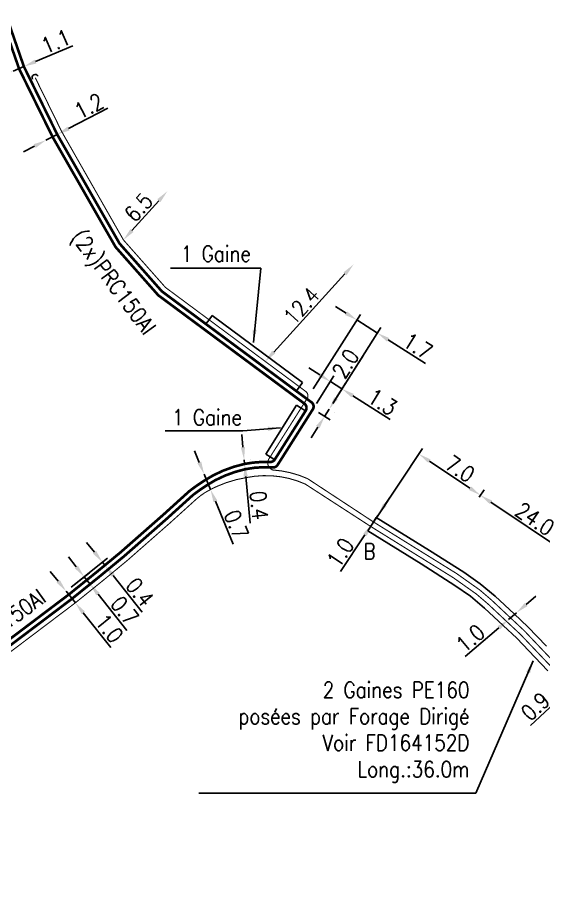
# Model space of a CAD drawing. Header units: millimetres. Extents: x 164000 to 164746, y 152000 to 152990.
# Drawn here: x 164158.5 to 164208.3, y 152680.2 to 152761.8 of the extents above; entities that cross this region are included whole.
import ezdxf
from ezdxf.enums import TextEntityAlignment as Align

# ---------------------------------------------------------------- set-up
doc = ezdxf.new("R2010")
doc.units = ezdxf.units.MM
doc.header["$PDMODE"] = 34
doc.layers.get('0').update_dxf_attribs({"linetype": 'CONTINUOUS'})
doc.layers.get('Defpoints').update_dxf_attribs({"linetype": 'CONTINUOUS'})
for name, color, linetype in [('M_120', 5, 'M_ST_13'), ('M_300', 7, 'CONTINUOUS'), ('M_400', 7, 'CONTINUOUS')]:
    doc.layers.add(name, color=color, linetype=linetype)
doc.styles.get("Standard").update_dxf_attribs({"font": 'romans.shx', "width": 0.85})
doc.linetypes.add('M_ST_13', pattern='A,5,-0.3,["oo",Standard,S=1.5,R=0,X=0,Y=-0.5],-3', length=8.3)
doc.dimstyles.get("Standard").update_dxf_attribs({"dimtxt": 1.5, "dimasz": 1.2, "dimexe": 0.625, "dimexo": 0.625, "dimgap": 0.25, "dimtad": 1, "dimdec": 1, "dimzin": 0, "dimdsep": 46, "dimtxsty": 'Standard', "dimcen": -0.5, "dimadec": 0, "dimazin": 0, "dimtfac": 1, "dimtdec": 1, "dimtmove": 0, "dimatfit": 3, "dimfxl": 0, "dimtolj": 1, "dimtzin": 0, "dimarcsym": 0})

# ---------------------------------------------------------------- blocks, each defined once
blk = doc.blocks.new('*D54')
at = {"layer": 'Defpoints', "color": 0, "linetype": 'Continuous', "transparency": 16777216}
for p in [(164163.154, 152707.564), (164163.154, 152707.564), (164164.028, 152706.47)]:
    blk.add_point(p, dxfattribs=at)
at = {"layer": 'M_120', "color": 0, "linetype": 'Continuous', "lineweight": -2, "transparency": 16777216}
for p, q in [((164162.406, 152708.502), (164161.658, 152709.44)), ((164163.154, 152707.564), (164164.028, 152706.47)), ((164164.776, 152705.532), (164167.389, 152702.257))]:
    blk.add_line(p, q, dxfattribs=at)
at = {"layer": 'M_120', "color": 0, "linetype": 'Continuous', "transparency": 16777216}
for points in [[(164162.562, 152708.627), (164162.25, 152708.378), (164163.154, 152707.564)], [(164164.932, 152705.657), (164164.62, 152705.407), (164164.028, 152706.47)]]:
    blk.add_solid(points, dxfattribs=at)
at = {"layer": 'M_120', "color": 0, "linetype": 'Continuous', "transparency": 16777216, "insert": (164167.238, 152704.049), "char_height": 1.5, "attachment_point": 5, "rotation": 308.58705}
blk.add_mtext('\\A1;1.0', dxfattribs=at)
blk = doc.blocks.new('*D55')
at = {"layer": 'Defpoints', "color": 0, "linetype": 'Continuous', "transparency": 16777216}
for p in [(164164.863, 152708.927), (164163.154, 152707.564), (164163.716, 152706.861)]:
    blk.add_point(p, dxfattribs=at)
at = {"layer": 'M_120', "color": 0, "linetype": 'Continuous', "lineweight": -2, "transparency": 16777216}
for p, q in [((164164.114, 152709.865), (164163.366, 152710.803)), ((164163.643, 152707.954), (164165.351, 152709.317)), ((164164.204, 152707.251), (164165.913, 152708.614)), ((164164.863, 152708.927), (164165.424, 152708.224)), ((164166.172, 152707.286), (164168.899, 152703.869))]:
    blk.add_line(p, q, dxfattribs=at)
at = {"layer": 'M_120', "color": 0, "linetype": 'Continuous', "transparency": 16777216}
for points in [[(164164.271, 152709.99), (164163.958, 152709.741), (164164.863, 152708.927)], [(164166.329, 152707.411), (164166.016, 152707.161), (164165.424, 152708.224)]]:
    blk.add_solid(points, dxfattribs=at)
at = {"layer": 'M_120', "color": 0, "linetype": 'Continuous', "transparency": 16777216, "insert": (164168.692, 152705.732), "char_height": 1.5, "attachment_point": 5, "rotation": 308.58705}
blk.add_mtext('\\A1;0.7', dxfattribs=at)
blk = doc.blocks.new('*D56')
at = {"layer": 'Defpoints', "color": 0, "linetype": 'Continuous', "transparency": 16777216}
for p in [(164166.593, 152710.308), (164163.154, 152707.564), (164163.404, 152707.252)]:
    blk.add_point(p, dxfattribs=at)
at = {"layer": 'M_120', "color": 0, "linetype": 'Continuous', "lineweight": -2, "transparency": 16777216}
for p, q in [((164165.845, 152711.246), (164165.097, 152712.184)), ((164163.643, 152707.954), (164167.082, 152710.698)), ((164163.892, 152707.641), (164167.331, 152710.386)), ((164166.593, 152710.308), (164166.843, 152709.996)), ((164167.591, 152709.058), (164170.356, 152705.593))]:
    blk.add_line(p, q, dxfattribs=at)
at = {"layer": 'M_120', "color": 0, "linetype": 'Continuous', "transparency": 16777216}
for points in [[(164166.001, 152711.371), (164165.689, 152711.122), (164166.593, 152710.308)], [(164167.748, 152709.182), (164167.435, 152708.933), (164166.843, 152709.996)]]:
    blk.add_solid(points, dxfattribs=at)
at = {"layer": 'M_120', "color": 0, "linetype": 'Continuous', "transparency": 16777216, "insert": (164170.129, 152707.48), "char_height": 1.5, "attachment_point": 5, "rotation": 308.58705}
blk.add_mtext('\\A1;0.4', dxfattribs=at)
blk = doc.blocks.new('*D57')
at = {"layer": 'Defpoints', "color": 0, "linetype": 'Continuous', "transparency": 16777216}
for p in [(164179.99, 152719.993), (164179.99, 152719.993), (164180.028, 152719.595)]:
    blk.add_point(p, dxfattribs=at)
at = {"layer": 'M_120', "color": 0, "linetype": 'Continuous', "lineweight": -2, "transparency": 16777216}
for p, q in [((164179.875, 152721.187), (164179.761, 152722.382)), ((164179.99, 152719.993), (164180.028, 152719.595)), ((164180.612, 152720.052), (164180.612, 152720.052)), ((164180.142, 152718.4), (164180.565, 152713.988))]:
    blk.add_line(p, q, dxfattribs=at)
at = {"layer": 'M_120', "color": 0, "linetype": 'Continuous', "transparency": 16777216}
for points in [[(164180.075, 152721.206), (164179.676, 152721.168), (164179.99, 152719.993)], [(164180.342, 152718.419), (164179.943, 152718.381), (164180.028, 152719.595)]]:
    blk.add_solid(points, dxfattribs=at)
at = {"layer": 'M_120', "color": 0, "linetype": 'Continuous', "transparency": 16777216, "insert": (164181.407, 152715.692), "char_height": 1.5, "attachment_point": 5, "rotation": 275.47331}
blk.add_mtext('\\A1;0.4', dxfattribs=at)
blk = doc.blocks.new('*D58')
at = {"layer": 'Defpoints', "color": 0, "linetype": 'Continuous', "transparency": 16777216}
for p in [(164202.34, 152716.641), (164201.877, 152715.948), (164192.09, 152713.904)]:
    blk.add_point(p, dxfattribs=at)
at = {"layer": 'M_400', "color": 0, "linetype": 'Continuous', "lineweight": -2, "transparency": 16777216}
for p, q in [((164192.437, 152714.423), (164196.868, 152721.051)), ((164197.519, 152719.865), (164201.343, 152717.308)), ((164202.224, 152716.468), (164202.688, 152717.161))]:
    blk.add_line(p, q, dxfattribs=at)
at = {"layer": 'M_400', "color": 0, "linetype": 'Continuous', "transparency": 16777216}
for points in [[(164197.63, 152720.031), (164197.408, 152719.698), (164196.521, 152720.531)], [(164201.454, 152717.474), (164201.232, 152717.142), (164202.34, 152716.641)]]:
    blk.add_solid(points, dxfattribs=at)
at = {"layer": 'M_400', "color": 0, "linetype": 'Continuous', "transparency": 16777216, "insert": (164200.421, 152719.127), "char_height": 1.5, "attachment_point": 5, "rotation": 326.23462}
blk.add_mtext('\\A1;7.0', dxfattribs=at)
blk = doc.blocks.new('*D59')
at = {"layer": 'Defpoints', "color": 0, "linetype": 'Continuous', "transparency": 16777216}
for p in [(164192.646, 152714.735), (164192.646, 152714.735), (164192.09, 152713.904)]:
    blk.add_point(p, dxfattribs=at)
at = {"layer": 'M_400', "color": 0, "linetype": 'Continuous', "lineweight": -2, "transparency": 16777216}
for p, q in [((164193.313, 152715.732), (164193.98, 152716.73)), ((164192.646, 152714.735), (164192.09, 152713.904)), ((164191.423, 152712.906), (164189.095, 152709.423))]:
    blk.add_line(p, q, dxfattribs=at)
at = {"layer": 'M_400', "color": 0, "linetype": 'Continuous', "transparency": 16777216}
for points in [[(164193.146, 152715.844), (164193.479, 152715.621), (164192.646, 152714.735)], [(164191.257, 152713.017), (164191.589, 152712.795), (164192.09, 152713.904)]]:
    blk.add_solid(points, dxfattribs=at)
at = {"layer": 'M_400', "color": 0, "linetype": 'Continuous', "transparency": 16777216, "insert": (164189.094, 152711.222), "char_height": 1.5, "attachment_point": 5, "rotation": 56.23462}
blk.add_mtext('\\A1;1.0', dxfattribs=at)
blk = doc.blocks.new('*D60')
at = {"layer": 'Defpoints', "color": 0, "linetype": 'Continuous', "transparency": 16777216}
for p in [(164202.34, 152716.641), (164201.877, 152715.948), (164213.968, 152695.437)]:
    blk.add_point(p, dxfattribs=at)
at = {"layer": 'M_400', "color": 0, "linetype": 'Continuous', "lineweight": -2, "transparency": 16777216}
for p, q in [((164202.224, 152716.468), (164202.688, 152717.161)), ((164219.175, 152705.386), (164203.338, 152715.974)), ((164214.315, 152695.957), (164220.52, 152705.238))]:
    blk.add_line(p, q, dxfattribs=at)
at = {"layer": 'M_400', "color": 0, "linetype": 'Continuous', "transparency": 16777216}
for points in [[(164203.449, 152716.14), (164203.227, 152715.808), (164202.34, 152716.641)], [(164219.287, 152705.552), (164219.064, 152705.219), (164220.173, 152704.719)]]:
    blk.add_solid(points, dxfattribs=at)
at = {"layer": 'M_400', "color": 0, "linetype": 'Continuous', "transparency": 16777216, "insert": (164207.497, 152714.396), "char_height": 1.5, "attachment_point": 5, "rotation": 326.23462}
blk.add_mtext('\\A1;24.0', dxfattribs=at)
blk = doc.blocks.new('*D61')
at = {"layer": 'Defpoints', "color": 0, "linetype": 'Continuous', "transparency": 16777216}
for p in [(164205.759, 152705.535), (164205.759, 152705.535), (164204.999, 152704.886)]:
    blk.add_point(p, dxfattribs=at)
at = {"layer": 'M_120', "color": 0, "linetype": 'Continuous', "lineweight": -2, "transparency": 16777216}
for p, q in [((164206.672, 152706.315), (164207.584, 152707.094)), ((164205.759, 152705.535), (164204.999, 152704.886)), ((164204.086, 152704.106), (164200.901, 152701.386))]:
    blk.add_line(p, q, dxfattribs=at)
at = {"layer": 'M_120', "color": 0, "linetype": 'Continuous', "transparency": 16777216}
for points in [[(164206.542, 152706.467), (164206.801, 152706.162), (164205.759, 152705.535)], [(164203.956, 152704.258), (164204.216, 152703.954), (164204.999, 152704.886)]]:
    blk.add_solid(points, dxfattribs=at)
at = {"layer": 'M_120', "color": 0, "linetype": 'Continuous', "transparency": 16777216, "insert": (164201.388, 152703.117), "char_height": 1.5, "attachment_point": 5, "rotation": 40.5008}
blk.add_mtext('\\A1;1.0', dxfattribs=at)
blk = doc.blocks.new('*D62')
at = {"layer": 'Defpoints', "color": 0, "linetype": 'Continuous', "transparency": 16777216}
for p in [(164211.121, 152698.627), (164211.782, 152699.238), (164211.782, 152699.238)]:
    blk.add_point(p, dxfattribs=at)
at = {"layer": 'M_120', "color": 0, "linetype": 'Continuous', "lineweight": -2, "transparency": 16777216}
for p, q in [((164212.664, 152700.052), (164213.545, 152700.866)), ((164211.782, 152699.238), (164211.121, 152698.627)), ((164210.239, 152697.813), (164207.073, 152694.888))]:
    blk.add_line(p, q, dxfattribs=at)
at = {"layer": 'M_120', "color": 0, "linetype": 'Continuous', "transparency": 16777216}
for points in [[(164212.528, 152700.199), (164212.799, 152699.905), (164211.782, 152699.238)], [(164210.104, 152697.96), (164210.375, 152697.666), (164211.121, 152698.627)]]:
    blk.add_solid(points, dxfattribs=at)
at = {"layer": 'M_120', "color": 0, "linetype": 'Continuous', "transparency": 16777216, "insert": (164207.537, 152696.678), "char_height": 1.5, "attachment_point": 5, "rotation": 42.723}
blk.add_mtext('\\A1;0.9', dxfattribs=at)
blk = doc.blocks.new('*D87')
at = {"layer": 'Defpoints', "color": 0, "linetype": 'Continuous', "transparency": 16777216}
for p in [(164158.143, 152756.726), (164158.143, 152756.726), (164159.156, 152757.156)]:
    blk.add_point(p, dxfattribs=at)
at = {"layer": 'M_120', "color": 0, "linetype": 'Continuous', "lineweight": -2, "transparency": 16777216}
for p, q in [((164160.261, 152757.624), (164163.782, 152759.118)), ((164158.143, 152756.726), (164159.156, 152757.156)), ((164157.039, 152756.257), (164155.934, 152755.789))]:
    blk.add_line(p, q, dxfattribs=at)
at = {"layer": 'M_120', "color": 0, "linetype": 'Continuous', "transparency": 16777216}
for points in [[(164160.183, 152757.808), (164160.339, 152757.44), (164159.156, 152757.156)], [(164156.961, 152756.441), (164157.117, 152756.073), (164158.143, 152756.726)]]:
    blk.add_solid(points, dxfattribs=at)
at = {"layer": 'M_120', "color": 0, "linetype": 'Continuous', "transparency": 16777216, "insert": (164162.183, 152759.526), "char_height": 1.5, "attachment_point": 5, "rotation": 22.98715}
blk.add_mtext('\\A1;1.1', dxfattribs=at)
blk = doc.blocks.new('*D90')
at = {"layer": 'Defpoints', "color": 0, "linetype": 'Continuous', "transparency": 16777216}
for p in [(164162.311, 152750.738), (164161.245, 152750.188), (164161.245, 152750.188)]:
    blk.add_point(p, dxfattribs=at)
at = {"layer": 'M_120', "color": 0, "linetype": 'Continuous', "lineweight": -2, "transparency": 16777216}
for p, q in [((164163.378, 152751.288), (164167.101, 152753.209)), ((164161.245, 152750.188), (164162.311, 152750.738)), ((164160.178, 152749.638), (164159.112, 152749.088))]:
    blk.add_line(p, q, dxfattribs=at)
at = {"layer": 'M_120', "color": 0, "linetype": 'Continuous', "transparency": 16777216}
for points in [[(164163.286, 152751.466), (164163.47, 152751.111), (164162.311, 152750.738)], [(164160.087, 152749.816), (164160.27, 152749.46), (164161.245, 152750.188)]]:
    blk.add_solid(points, dxfattribs=at)
at = {"layer": 'M_120', "color": 0, "linetype": 'Continuous', "transparency": 16777216, "insert": (164165.314, 152753.412), "char_height": 1.5, "attachment_point": 5, "rotation": 27.28374}
blk.add_mtext('\\A1;1.2', dxfattribs=at)
blk = doc.blocks.new('*D91')
at = {"layer": 'Defpoints', "color": 0, "linetype": 'Continuous', "transparency": 16777216}
for p in [(164172.731, 152745.368), (164172.731, 152745.368), (164168.576, 152740.766)]:
    blk.add_point(p, dxfattribs=at)
at = {"layer": 'M_120', "color": 0, "linetype": 'Continuous', "lineweight": -2, "transparency": 16777216}
blk.add_line((164169.38, 152741.657), (164171.927, 152744.477), dxfattribs=at)
at = {"layer": 'M_120', "color": 0, "linetype": 'Continuous', "transparency": 16777216}
for points in [[(164171.778, 152744.611), (164172.075, 152744.343), (164172.731, 152745.368)], [(164169.232, 152741.791), (164169.529, 152741.522), (164168.576, 152740.766)]]:
    blk.add_solid(points, dxfattribs=at)
at = {"layer": 'M_120', "color": 0, "linetype": 'Continuous', "transparency": 16777216, "insert": (164170.012, 152743.848), "char_height": 1.5, "attachment_point": 5, "rotation": 47.92502}
blk.add_mtext('\\A1;6.5', dxfattribs=at)
blk = doc.blocks.new('M_300_02')
at = {"color": 0, "linetype": 'Continuous'}
blk.add_arc((0, 0), 1, 270, 90, dxfattribs=at)
at = {"color": 0, "linetype": 'Continuous', "width": 0.75, "flags": 3}
for tag, p in [('DEF_LEG', (0, -5)), ('DEF_COUP', (0, -7.5)), ('DEF_TYPE', (0, -10))]:
    blk.add_attdef(tag, text='', height=1.2, dxfattribs=at).set_placement(p, align=Align.MIDDLE)
blk = doc.blocks.new('*D93')
at = {"layer": 'Defpoints', "color": 0, "linetype": 'Continuous', "transparency": 16777216}
for p in [(164189.25, 152726.687), (164186.509, 152724.79), (164188.035, 152724.77)]:
    blk.add_point(p, dxfattribs=at)
at = {"layer": 'M_120', "color": 0, "linetype": 'Continuous', "lineweight": -2, "transparency": 16777216}
for p, q in [((164187.138, 152728.025), (164186.125, 152728.667)), ((164186.844, 152725.318), (164188.486, 152727.91)), ((164188.152, 152727.382), (164189.25, 152726.687)), ((164188.37, 152725.298), (164189.585, 152727.215)), ((164190.264, 152726.044), (164193.802, 152723.802))]:
    blk.add_line(p, q, dxfattribs=at)
at = {"layer": 'M_120', "color": 0, "linetype": 'Continuous', "transparency": 16777216}
for points in [[(164187.245, 152728.194), (164187.031, 152727.856), (164188.152, 152727.382)], [(164190.371, 152726.213), (164190.157, 152725.875), (164189.25, 152726.687)]]:
    blk.add_solid(points, dxfattribs=at)
at = {"layer": 'M_120', "color": 0, "linetype": 'Continuous', "transparency": 16777216, "insert": (164193.075, 152725.447), "char_height": 1.5, "attachment_point": 5, "rotation": 327.64052}
blk.add_mtext('\\A1;1.3', dxfattribs=at)
blk = doc.blocks.new('*D94')
at = {"layer": 'Defpoints', "color": 0, "linetype": 'Continuous', "transparency": 16777216}
for p in [(164186.509, 152724.79), (164188.035, 152724.77), (164188.035, 152724.77)]:
    blk.add_point(p, dxfattribs=at)
at = {"layer": 'M_120', "color": 0, "linetype": 'Continuous', "lineweight": -2, "transparency": 16777216}
for p, q in [((164188.678, 152725.783), (164191.271, 152729.876)), ((164187.607, 152724.094), (164188.035, 152724.77)), ((164187.037, 152724.455), (164188.135, 152723.759)), ((164188.563, 152724.435), (164188.563, 152724.435)), ((164186.965, 152723.08), (164186.323, 152722.067))]:
    blk.add_line(p, q, dxfattribs=at)
at = {"layer": 'M_120', "color": 0, "linetype": 'Continuous', "transparency": 16777216}
for points in [[(164188.509, 152725.89), (164188.847, 152725.676), (164188.035, 152724.77)], [(164186.796, 152723.187), (164187.134, 152722.973), (164187.607, 152724.094)]]:
    blk.add_solid(points, dxfattribs=at)
at = {"layer": 'M_120', "color": 0, "linetype": 'Continuous', "transparency": 16777216, "insert": (164189.577, 152729.072), "char_height": 1.5, "attachment_point": 5, "rotation": 57.64052}
blk.add_mtext('\\A1;2.0', dxfattribs=at)
blk = doc.blocks.new('*D95')
at = {"layer": 'Defpoints', "color": 0, "linetype": 'Continuous', "transparency": 16777216}
for p in [(164192.598, 152731.97), (164186.198, 152726.166), (164188.035, 152724.77)]:
    blk.add_point(p, dxfattribs=at)
at = {"layer": 'M_120', "color": 0, "linetype": 'Continuous', "lineweight": -2, "transparency": 16777216}
for p, q in [((164189.641, 152733.843), (164188.627, 152734.485)), ((164186.532, 152726.694), (164190.989, 152733.729)), ((164190.655, 152733.201), (164192.598, 152731.97)), ((164188.37, 152725.298), (164192.932, 152732.498)), ((164193.611, 152731.327), (164197.15, 152729.085))]:
    blk.add_line(p, q, dxfattribs=at)
at = {"layer": 'M_120', "color": 0, "linetype": 'Continuous', "transparency": 16777216}
for points in [[(164189.748, 152734.012), (164189.534, 152733.674), (164190.655, 152733.201)], [(164193.718, 152731.496), (164193.504, 152731.158), (164192.598, 152731.97)]]:
    blk.add_solid(points, dxfattribs=at)
at = {"layer": 'M_120', "color": 0, "linetype": 'Continuous', "transparency": 16777216, "insert": (164196.423, 152730.73), "char_height": 1.5, "attachment_point": 5, "rotation": 327.64052}
blk.add_mtext('\\A1;1.7', dxfattribs=at)
blk = doc.blocks.new('*D96')
at = {"layer": 'Defpoints', "color": 0, "linetype": 'Continuous', "transparency": 16777216}
for p in [(164190.342, 152738.449), (164190.342, 152738.449), (164181.986, 152729.286)]:
    blk.add_point(p, dxfattribs=at)
at = {"layer": 'M_120', "color": 0, "linetype": 'Continuous', "lineweight": -2, "transparency": 16777216}
blk.add_line((164182.795, 152730.173), (164189.533, 152737.562), dxfattribs=at)
at = {"layer": 'M_120', "color": 0, "linetype": 'Continuous', "transparency": 16777216}
for points in [[(164189.385, 152737.697), (164189.681, 152737.427), (164190.342, 152738.449)], [(164182.647, 152730.308), (164182.942, 152730.038), (164181.986, 152729.286)]]:
    blk.add_solid(points, dxfattribs=at)
at = {"layer": 'M_120', "color": 0, "linetype": 'Continuous', "transparency": 16777216, "insert": (164185.425, 152734.541), "char_height": 1.5, "attachment_point": 5, "rotation": 47.63702}
blk.add_mtext('\\A1;12.4', dxfattribs=at)
blk = doc.blocks.new('*D97')
at = {"layer": 'Defpoints', "color": 0, "linetype": 'Continuous', "transparency": 16777216}
for p in [(164176.211, 152718.627), (164176.211, 152718.627), (164176.813, 152717.175)]:
    blk.add_point(p, dxfattribs=at)
at = {"layer": 'M_120', "color": 0, "linetype": 'Continuous', "lineweight": -2, "transparency": 16777216}
for p, q in [((164175.752, 152719.736), (164175.292, 152720.844)), ((164176.788, 152718.866), (164176.788, 152718.866)), ((164176.211, 152718.627), (164176.813, 152717.175)), ((164177.39, 152717.414), (164177.39, 152717.414)), ((164177.272, 152716.066), (164178.946, 152712.028))]:
    blk.add_line(p, q, dxfattribs=at)
at = {"layer": 'M_120', "color": 0, "linetype": 'Continuous', "transparency": 16777216}
for points in [[(164175.936, 152719.812), (164175.567, 152719.659), (164176.211, 152718.627)], [(164177.457, 152716.143), (164177.087, 152715.99), (164176.813, 152717.175)]]:
    blk.add_solid(points, dxfattribs=at)
at = {"layer": 'M_120', "color": 0, "linetype": 'Continuous', "transparency": 16777216, "insert": (164179.262, 152713.875), "char_height": 1.5, "attachment_point": 5, "rotation": 292.50641}
blk.add_mtext('\\A1;0.7', dxfattribs=at)

msp = doc.modelspace()

# ---------------------------------------------------------------- linework, layer by layer
at = {"layer": 'M_120', "flags": 128}
for points, const_width in [([(164149.15, 152696.798), (164149.45, 152696.986), (164154.89, 152700.826), (164163.404, 152707.252), (164166.156, 152709.471), (164168.302, 152711.243), (164172.326, 152714.776), (164174.86, 152717.068, -0.036733), (164177.08, 152718.524, -0.067725), (164180.028, 152719.595, -0.058254), (164182.449, 152719.781, 0.267468), (164182.891, 152720.013), (164185.815, 152724.628, 0.393032), (164185.69, 152725.298), (164181.391, 152728.483), (164171.871, 152735.536), (164167.861, 152740.064, -0.051171), (164167.802, 152740.147), (164161.867, 152750.509), (164158.707, 152756.935), (164157.078, 152761.626), (164156.466, 152763.61), (164155.812, 152766.094), (164155.564, 152767.161), (164154.964, 152770.444), (164154.615, 152772.764), (164154.258, 152775.705), (164154.001, 152778.898), (164153.917, 152780.499), (164153.874, 152782.591), (164153.978, 152786.05), (164154.224, 152788.62), (164154.618, 152791.437), (164155.012, 152793.76), (164155.403, 152795.947), (164156.117, 152799.158), (164156.303, 152799.786, -0.309412), (164156.742, 152800.142, 0.309932), (164158.023, 152801.184, 0.308893), (164157.517, 152802.752, -0.309412), (164157.344, 152803.29), (164157.746, 152804.588), (164158.475, 152806.841), (164160.108, 152811.885), (164161.182, 152815.205), (164161.439, 152815.997, -0.333685), (164161.93, 152816.343, 0.333821), (164163.154, 152817.205, 0.332474), (164162.672, 152818.617, -0.336448), (164162.481, 152819.19), (164163.749, 152822.928), (164166.691, 152831.564), (164168.146, 152835.774), (164171.255, 152844.943), (164172.252, 152847.999), (164174.321, 152854.164), (164175.191, 152856.756), (164177.402, 152863.344), (164179.958, 152870.964), (164181.083, 152874.32), (164183.393, 152881.216), (164185.72, 152888.168), (164187.958, 152894.883), (164188.66, 152896.99), (164189.934, 152900.809, -0.425222), (164190.585, 152901.118), (164194.227, 152899.749), (164199.234, 152897.867)], 0.25), ([(164199.054, 152897.4), (164194.051, 152899.281), (164190.895, 152900.468, 0.425222), (164190.244, 152900.158), (164189.134, 152896.832), (164188.497, 152894.919), (164186.194, 152888.01), (164183.867, 152881.057), (164181.557, 152874.161), (164180.336, 152870.518), (164177.876, 152863.185), (164175.665, 152856.596), (164174.795, 152854.005), (164172.727, 152847.841), (164171.671, 152844.601), (164168.619, 152835.612), (164167.085, 152831.174), (164164.223, 152822.767), (164163.065, 152819.355, 0.288691), (164163.189, 152818.837, -0.284824), (164163.63, 152817.051, -0.28659), (164162.214, 152815.859, 0.286458), (164161.809, 152815.519), (164161.658, 152815.051), (164160.583, 152811.731), (164158.951, 152806.687), (164158.222, 152804.434), (164157.913, 152803.449, 0.270507), (164158.032, 152802.96, -0.269998), (164158.503, 152801.043, -0.271016), (164157.06, 152799.686, 0.270507), (164156.693, 152799.341), (164156.601, 152799.032), (164155.894, 152795.849), (164155.505, 152793.674), (164155.078, 152791.11), (164154.721, 152788.562), (164154.478, 152786.019), (164154.374, 152782.589), (164154.417, 152780.517), (164154.5, 152778.932), (164154.787, 152775.513), (164155.11, 152772.832), (164155.458, 152770.527), (164156.054, 152767.263), (164156.297, 152766.214), (164156.986, 152763.633), (164157.552, 152761.786), (164159.156, 152757.156), (164162.311, 152750.738), (164168.176, 152740.479, 0.051382), (164168.236, 152740.396), (164172.211, 152735.906), (164181.688, 152728.885), (164186.361, 152725.423, -0.393032), (164186.486, 152724.753), (164183.157, 152719.499, -0.274806), (164182.701, 152719.267, 0.065191), (164180.121, 152719.103, 0.066934), (164177.267, 152718.06, 0.034649), (164175.179, 152716.682), (164172.661, 152714.405), (164168.626, 152710.863), (164166.472, 152709.084), (164163.716, 152706.861), (164155.184, 152700.422), (164149.727, 152696.569), (164148.514, 152695.811, 0.430116), (164148.37, 152695.1), (164149.983, 152692.805)], 0.25), ([(164360.814, 152179.807), (164352.237, 152178.513), (164351.583, 152180.627), (164349.929, 152186.605), (164349.845, 152187.807), (164349.806, 152189.233), (164349.79, 152189.973), (164349.811, 152191.083), (164349.832, 152191.32), (164349.869, 152191.614), (164349.936, 152191.961), (164350.088, 152192.47), (164350.29, 152193.01), (164350.603, 152193.692), (164350.87, 152193.971), (164351.316, 152195.05), (164351.913, 152196.097), (164352.599, 152197.082), (164353.153, 152198.048, 0.246779), (164353.253, 152198.502), (164349.534, 152212.675, -0.479035), (164349.991, 152213.306), (164350.13, 152213.314), (164350.574, 152213.39), (164351.069, 152213.488), (164351.843, 152213.682), (164352.819, 152213.988), (164369.669, 152219.704), (164404.556, 152231.025), (164410.335, 152232.835), (164411.725, 152233.431), (164413.585, 152234.341), (164414.652, 152235.041), (164415.252, 152235.581), (164416.01, 152236.366), (164416.695, 152237.351), (164417.216, 152238.048), (164417.687, 152238.657), (164418.503, 152239.937), (164419.033, 152241.418), (164419.365, 152242.801), (164419.478, 152244.775), (164419.16, 152247.941), (164418.917, 152250.066), (164418.275, 152254.395), (164417.153, 152261.194), (164415.778, 152267.983), (164414.276, 152274.614), (164411.65, 152285.072), (164409.846, 152291.405), (164406.297, 152302.577), (164402.766, 152313.872), (164393.131, 152344.01), (164383.652, 152372.832), (164375.587, 152396.686), (164370.016, 152415.461), (164368.294, 152421.198), (164366.436, 152427.402), (164363.762, 152437.897), (164361.91, 152445.089), (164360.589, 152451.402), (164358.936, 152460.83), (164358.11, 152467.447), (164355.467, 152485.299), (164352.497, 152501.414), (164350.022, 152512.735), (164346.95, 152522.961, -0.034694), (164346.935, 152523.029), (164345.619, 152531.558), (164340.91, 152545.838), (164331.169, 152566.981), (164331.162, 152566.996, -0.404298), (164331.392, 152567.652), (164333.218, 152568.57, 0.36894), (164333.47, 152569.169), (164332.534, 152572.105), (164330.758, 152579.292, -0.004327), (164330.756, 152579.3), (164326.121, 152599.55, 0.000156), (164326.121, 152599.551), (164325.96, 152600.254), (164324.876, 152613.184), (164323.948, 152619.066), (164323.636, 152621.038), (164323.344, 152622.828), (164322.953, 152624.984), (164318.377, 152647.444), (164317.291, 152653.123), (164315.883, 152659.864), (164315.101, 152662.625), (164314.795, 152663.705, 0.198681), (164314.558, 152664.005), (164312.016, 152665.428, -0.233764), (164311.766, 152665.793), (164311.478, 152667.807, 0.202391), (164311.277, 152668.14), (164308.781, 152669.96), (164302.922, 152674.215, 0.060177), (164302.817, 152674.273), (164301.848, 152674.668), (164300.524, 152675.147), (164299.289, 152675.546), (164297.973, 152675.885), (164296.755, 152676.079), (164295.867, 152676.185), (164294.74, 152676.218), (164293.308, 152676.213), (164291.053, 152676.072), (164276.88, 152674.378), (164269.302, 152672.959), (164267.98, 152672.705), (164259.794, 152671.725), (164257.175, 152671.209), (164240.783, 152669.783), (164235.566, 152674.232), (164214.211, 152694.468), (164213.762, 152695.293), (164210.937, 152698.457), (164208.351, 152701.152), (164206.126, 152703.49), (164204.828, 152704.703), (164203.072, 152706.351), (164201.969, 152707.293), (164199.812, 152708.821), (164197.42, 152710.304), (164191.956, 152713.692), (164185.799, 152717.677, 0.035594), (164185.737, 152717.711, 0.155325), (164180.214, 152718.308, 0.066455), (164177.427, 152717.475, 0.015544), (164176.813, 152717.175, 0.067716), (164175.498, 152716.296), (164172.997, 152714.034), (164168.95, 152710.482), (164166.788, 152708.697), (164164.028, 152706.47), (164155.479, 152700.018), (164150.004, 152696.153), (164149.227, 152695.667, 0.430116), (164149.083, 152694.955), (164150.4, 152693.082)], 0.1)]:
    msp.add_lwpolyline(points, format="xyb", dxfattribs=dict(at, const_width=const_width))
at = {"layer": 'M_120', "ltscale": 0.5, "flags": 128}
msp.add_lwpolyline([(164160.231, 152756.103, 0.1, 0.1, 0), (164162.756, 152750.967, 0.1, 0.1, 0), (164168.551, 152740.811, 0.1, 0.1, 0.051598), (164168.61, 152740.727, 0.1, 0.1, 0), (164172.55, 152736.277, 0.1, 0.1, 0), (164181.986, 152729.286, 0.1, 0.1, 0), (164185.824, 152726.443, 0.1, 0.1, -0.393032), (164185.949, 152725.774, 0.1, 0.1, 0), (164182.363, 152720.115, 0.1, 0.1, 0.492706), (164182.69, 152719.027, 0.1, 0.1, -0.087492), (164185.965, 152718.219, 0.1, 0.1, -0.00765), (164185.995, 152718.205, 0.1, 0.1, 0), (164192.224, 152714.115, 0.1, 0.1, 0), (164197.683, 152710.729, 0.1, 0.1, 0), (164200.088, 152709.238, 0.1, 0.1, 0), (164202.277, 152707.688, 0.1, 0.1, 0), (164203.406, 152706.723, 0.1, 0.1, 0), (164205.17, 152705.068, 0.1, 0.1, 0), (164206.478, 152703.845, 0.1, 0.1, 0), (164208.712, 152701.497, 0.1, 0.1, 0), (164211.304, 152698.797, 0.1, 0.1, 0), (164214.174, 152695.582, 0.1, 0.1, 0), (164214.612, 152694.776, 0.1, 0.1, 0), (164235.9, 152674.604, 0.1, 0.1, 0), (164240.948, 152670.299, 0.1, 0.1, 0), (164257.111, 152671.706, 0.1, 0.1, 0), (164259.706, 152672.218, 0.1, 0.1, 0), (164267.912, 152673.2, 0.1, 0.1, 0), (164269.219, 152673.452, 0.1, 0.1, 0), (164276.803, 152674.872, 0.1, 0.1, 0), (164290.999, 152676.57, 0.1, 0.1, 0), (164293.291, 152676.713, 0.1, 0.1, 0), (164294.746, 152676.719, 0.1, 0.1, 0), (164295.904, 152676.684, 0.1, 0.1, 0), (164296.824, 152676.575, 0.1, 0.1, 0), (164298.075, 152676.375, 0.1, 0.1, 0), (164299.428, 152676.027, 0.1, 0.1, 0), (164300.686, 152675.62, 0.1, 0.1, 0), (164302.028, 152675.135, 0.1, 0.1, 0), (164302.028, 152675.135, 0.1, 0.1, 0.603536), (164302.706, 152675.704, 0.1, 0.1, 0), (164299.313, 152691.34, 0.1, 0.1, 0), (164299.934, 152691.494, 0.1, 0.1, 0), (164303.454, 152692.369, 0.1, 0.1, 0), (164306.591, 152693.264, 0.1, 0.1, 0), (164308.624, 152693.967, 0.1, 0.1, 0), (164308.928, 152694.172, 0.1, 0.1, 0), (164309.245, 152694.495, 0.1, 0.1, 0), (164309.448, 152694.897, 0.1, 0.1, 0), (164309.504, 152695.309, 0.1, 0.1, 0), (164309.476, 152695.865, 0.1, 0.1, 0), (164308.254, 152701.77, 0.1, 0.1, 0), (164307.378, 152706.234, 0.1, 0.1, 0), (164306.779, 152710.389, 0.1, 0.1, 0), (164305.815, 152713.032, 0.1, 0.1, 0), (164305.81, 152713.212, 0.1, 0.1, 0), (164307.1, 152717.429, 0.1, 0.1, 0), (164305.405, 152742.732, 0.1, 0.1, 0), (164305.31, 152752.995, 0.1, 0.1, 0), (164303.86, 152753.118, 0, 0, 0)], format="xyseb", dxfattribs=at)
at = {"layer": 'M_400', "color": 7, "linetype": 'CONTINUOUS'}
for p, q in [((164176.968, 152733.626), (164176.67, 152733.225)), ((164176.968, 152733.626), (164185.521, 152727.29)), ((164176.373, 152732.823), (164176.67, 152733.225)), ((164176.373, 152732.823), (164184.925, 152726.486)), ((164185.521, 152727.29), (164185.223, 152726.888)), ((164184.925, 152726.486), (164185.223, 152726.888)), ((164184.957, 152725.142), (164182.036, 152720.533)), ((164185.801, 152724.607), (164182.881, 152719.998)), ((164184.957, 152725.142), (164185.379, 152724.874)), ((164185.801, 152724.607), (164185.379, 152724.874)), ((164182.036, 152720.533), (164182.458, 152720.265)), ((164182.881, 152719.998), (164182.458, 152720.265)), ((164192.487, 152714.54), (164192.092, 152713.902)), ((164192.487, 152714.54), (164197.533, 152711.41)), ((164191.697, 152713.265), (164192.092, 152713.902)), ((164191.697, 152713.265), (164196.737, 152710.139)), ((164197.533, 152711.41), (164200.773, 152709.366)), ((164196.737, 152710.139), (164199.938, 152708.119)), ((164200.773, 152709.366), (164202.311, 152708.277)), ((164202.311, 152708.277), (164203.737, 152707.099)), ((164199.938, 152708.119), (164201.399, 152707.085)), ((164201.399, 152707.085), (164202.745, 152705.972)), ((164203.737, 152707.099), (164205.532, 152705.414)), ((164202.745, 152705.972), (164204.506, 152704.319)), ((164205.532, 152705.414), (164206.83, 152704.2)), ((164204.506, 152704.319), (164205.774, 152703.134)), ((164206.83, 152704.2), (164208.581, 152702.36)), ((164205.774, 152703.134), (164207.496, 152701.325)), ((164207.496, 152701.325), (164208.708, 152700.057))]:
    msp.add_line(p, q, dxfattribs=at)

# ---------------------------------------------------------------- block references
at = {"layer": 'M_300', "xscale": 0.3, "yscale": 0.3, "zscale": 0.3, "rotation": 116.7002799326868}
msp.add_blockref('M_300_02', (164160.231, 152756.103), dxfattribs=at)

# ---------------------------------------------------------------- texts
at = {"layer": 'M_120', "linetype": 'Continuous', "width": 0.85}
for s, rotation, p in [('(2x)PRC150Al', 306.67064, (164167.58, 152736.716)), ('3xPRC150Al', 35.73581, (164156.812, 152704.296))]:
    msp.add_text(s, height=1.5, rotation=rotation, dxfattribs=at).set_placement(p, align=Align.MIDDLE)
at = {"layer": 'M_400', "linetype": 'Continuous', "width": 0.85}
msp.add_text('B', height=1.5, dxfattribs=at).set_placement((164191.284, 152710.581))
at = {"layer": 'M_400', "linetype": 'Continuous', "char_height": 1.5}
for s, insert, attachment_point in [('\\A1;1 Gaine', (164180.62, 152738.708), 9), ('\\A1;1 Gaine', (164179.79, 152723.246), 9), ('\\A1;2 Gaines PE160\\Pposées par Forage Dirigé\\PVoir FD164152D\\PLong.:36.0m', (164201.308, 152698.995), 3)]:
    msp.add_mtext(s, dxfattribs=dict(at, insert=insert, attachment_point=attachment_point))

# ---------------------------------------------------------------- dimensions: what is measured, and where the dimension line sits
at = {"layer": 'M_120', "linetype": 'Continuous'}
for base, p1, p2, angle, picture, middle in [((164158.143, 152756.726), (164159.156, 152757.156), (164158.143, 152756.726), 22.98715, '*D87', (164162.574, 152758.605)), ((164161.245, 152750.188), (164162.311, 152750.738), (164161.245, 152750.188), 27.28374, '*D90', (164165.773, 152752.524)), ((164190.342, 152738.449), (164181.986, 152729.286), (164190.342, 152738.449), 227.63702, '*D96', (164186.164, 152733.867)), ((164189.25, 152726.687), (164186.509, 152724.79), (164188.035, 152724.77), 147.64052, '*D93', (164192.54, 152724.602)), ((164179.99, 152719.993), (164180.028, 152719.595), (164179.99, 152719.993), 275.47331, '*D57', (164180.411, 152715.597)), ((164166.593, 152710.308), (164163.404, 152707.252), (164163.154, 152707.564), 308.58705, '*D56', (164169.348, 152706.857)), ((164205.759, 152705.535), (164204.999, 152704.886), (164205.759, 152705.535), 220.5008, '*D61', (164202.037, 152702.356)), ((164211.782, 152699.238), (164211.121, 152698.627), (164211.782, 152699.238), 222.723, '*D62', (164208.215, 152695.943))]:
    dim = msp.add_linear_dim(base=base, p1=p1, p2=p2, angle=angle, dimstyle='Standard', dxfattribs=at)
    dim.commit()
    dim.dimension.update_dxf_attribs({"geometry": picture, "text_midpoint": middle, "dimtype": 160})
for base, p1, p2, angle, text, picture, middle in [((164172.731, 152745.368), (164168.576, 152740.766), (164172.731, 152745.368), 227.92502, '6.5', '*D91', (164170.754, 152743.178)), ((164192.598, 152731.97), (164186.198, 152726.166), (164188.035, 152724.77), 147.64052, '1.7', '*D95', (164195.887, 152729.885)), ((164188.035, 152724.77), (164186.509, 152724.79), (164188.035, 152724.77), 237.64052, '2.0', '*D94', (164190.422, 152728.536)), ((164176.211, 152718.627), (164176.813, 152717.175), (164176.211, 152718.627), 292.50641, '0.7', '*D97', (164178.339, 152713.493)), ((164164.863, 152708.927), (164163.716, 152706.861), (164163.154, 152707.564), 308.58705, '0.7', '*D55', (164167.91, 152705.108)), ((164163.154, 152707.564), (164164.028, 152706.47), (164163.154, 152707.564), 308.58705, '1.0', '*D54', (164166.457, 152703.426))]:
    dim = msp.add_linear_dim(base=base, p1=p1, p2=p2, angle=angle, text=text, dimstyle='Standard', dxfattribs=at)
    dim.commit()
    dim.dimension.update_dxf_attribs({"geometry": picture, "text_midpoint": middle, "dimtype": 160})
at = {"layer": 'M_400', "linetype": 'Continuous'}
for base, p2, angle, picture, middle in [((164202.34, 152716.641), (164201.877, 152715.948), 146.23462, '*D58', (164199.865, 152718.296)), ((164192.646, 152714.735), (164192.646, 152714.735), 236.23462, '*D59', (164189.925, 152710.666))]:
    dim = msp.add_linear_dim(base=base, p1=(164192.09, 152713.904), p2=p2, angle=angle, dimstyle='Standard', dxfattribs=at)
    dim.commit()
    dim.dimension.update_dxf_attribs({"geometry": picture, "text_midpoint": middle, "dimtype": 160})
dim = msp.add_linear_dim(base=(164202.34, 152716.641), p1=(164213.968, 152695.437), p2=(164201.877, 152715.948), angle=326.23462, text='24.0', dimstyle='Standard', dxfattribs=at)
dim.commit()
dim.dimension.update_dxf_attribs({"geometry": '*D60', "text_midpoint": (164206.941, 152713.565), "dimtype": 160})

# ---------------------------------------------------------------- leaders
at = {"layer": 'M_400', "linetype": 'Continuous', "annotation_type": 0, "has_hookline": 1, "hookline_direction": 1}
for points, text_width in [([(164180.865, 152731.082), (164181.575, 152738.105), (164180.375, 152738.105)], 7.104), ([(164183.441, 152723.018), (164179.866, 152722.714)], 7.104), ([(164207.334, 152700.984), (164201.92, 152688.495), (164200.72, 152688.495)], 24.771)]:
    msp.add_leader(points, dimstyle='Standard', override={"dimgap": 0.25, "dimtad": 1}, dxfattribs=dict(at, text_width=text_width))

doc.saveas('drawing.dxf')
